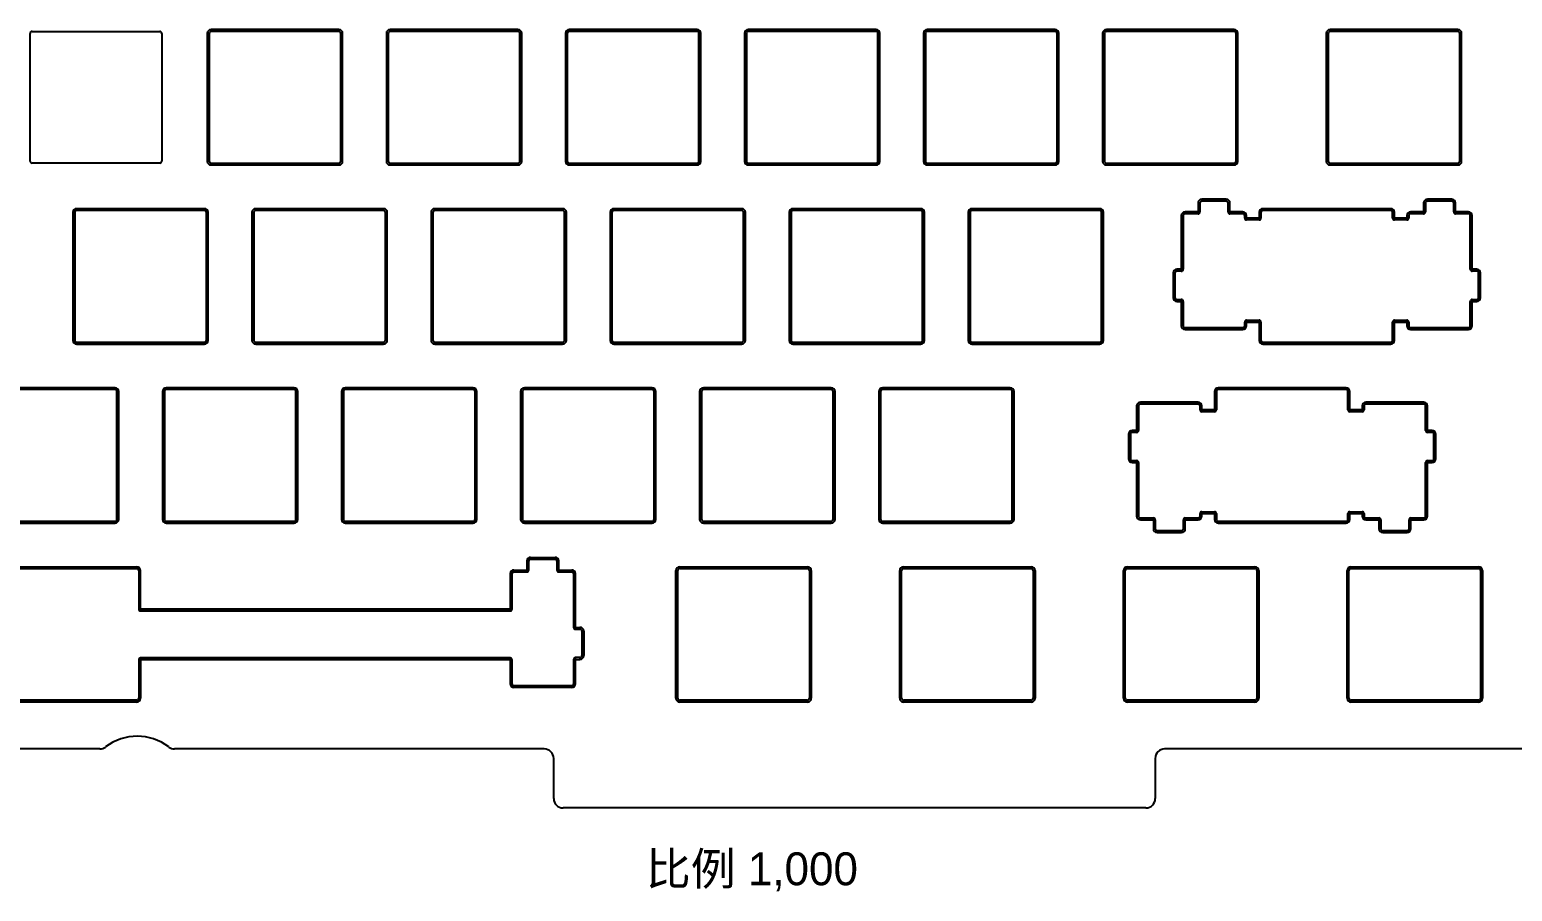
# Model space of a CAD drawing. Header units: millimetres. Extents: x 0 to 594, y 0 to 420.
# Drawn here: x 196.4 to 354.2, y 221.8 to 313.5 of the extents above; entities that cross this region are included whole.
import ezdxf

# ---------------------------------------------------------------- set-up
doc = ezdxf.new("R2010")
doc.units = ezdxf.units.MM
doc.header["$LTSCALE"] = 32.67
doc.layers.get('0').update_dxf_attribs({"linetype": 'CONTINUOUS'})
doc.styles.get("Standard").update_dxf_attribs({"font": ''})
doc.styles.get('Standard').set_extended_font_data('Isonorm LT Regular')

msp = doc.modelspace()

# ---------------------------------------------------------------- linework, layer by layer
at = {"color": 7, "linetype": 'Continuous'}
for p, q in [((196.5, 299.46), (196.5, 313.06)), ((196.7, 313.26), (210.3, 313.26)), ((210.5, 313.06), (210.5, 299.46)), ((215.35, 313.06), (215.35, 299.46)), ((215.35, 313.06), (215.55, 313.06)), ((215.55, 313.06), (215.55, 299.46)), ((215.75, 313.26), (215.75, 313.46)), ((229.35, 313.46), (215.75, 313.46)), ((229.35, 313.26), (215.75, 313.26)), ((229.35, 313.46), (229.35, 313.26)), ((229.55, 299.46), (229.55, 313.06)), ((229.55, 313.06), (229.75, 313.06)), ((229.75, 299.46), (229.75, 313.06)), ((234.4, 313.06), (234.4, 299.46)), ((234.4, 313.06), (234.6, 313.06)), ((234.6, 313.06), (234.6, 299.46)), ((234.8, 313.26), (234.8, 313.46)), ((248.4, 313.46), (234.8, 313.46)), ((248.4, 313.26), (234.8, 313.26)), ((248.4, 313.46), (248.4, 313.26)), ((248.6, 299.46), (248.6, 313.06)), ((248.6, 313.06), (248.8, 313.06)), ((248.8, 299.46), (248.8, 313.06)), ((253.45, 313.06), (253.45, 299.46)), ((253.45, 313.06), (253.65, 313.06)), ((253.65, 313.06), (253.65, 299.46)), ((253.85, 313.26), (253.85, 313.46)), ((267.45, 313.46), (253.85, 313.46)), ((267.45, 313.26), (253.85, 313.26)), ((267.45, 313.46), (267.45, 313.26)), ((267.65, 299.46), (267.65, 313.06)), ((267.65, 313.06), (267.85, 313.06)), ((267.85, 299.46), (267.85, 313.06)), ((272.5, 313.06), (272.5, 299.46)), ((272.5, 313.06), (272.7, 313.06)), ((272.7, 313.06), (272.7, 299.46)), ((272.9, 313.26), (272.9, 313.46)), ((286.5, 313.46), (272.9, 313.46)), ((286.5, 313.26), (272.9, 313.26)), ((286.5, 313.46), (286.5, 313.26)), ((286.7, 299.46), (286.7, 313.06)), ((286.7, 313.06), (286.9, 313.06)), ((286.9, 299.46), (286.9, 313.06)), ((291.55, 313.06), (291.55, 299.46)), ((291.55, 313.06), (291.75, 313.06)), ((291.75, 313.06), (291.75, 299.46)), ((291.95, 313.26), (291.95, 313.46)), ((305.55, 313.46), (291.95, 313.46)), ((305.55, 313.26), (291.95, 313.26)), ((305.55, 313.46), (305.55, 313.26)), ((305.75, 313.06), (305.95, 313.06)), ((305.75, 299.46), (305.75, 313.06)), ((305.95, 299.46), (305.95, 313.06)), ((310.6, 313.06), (310.8, 313.06)), ((310.6, 313.06), (310.6, 299.46)), ((310.8, 313.06), (310.8, 299.46)), ((324.6, 313.46), (311, 313.46)), ((311, 313.26), (311, 313.46)), ((324.6, 313.26), (311, 313.26)), ((324.6, 313.46), (324.6, 313.26)), ((324.8, 313.06), (325, 313.06)), ((324.8, 299.46), (324.8, 313.06)), ((325, 299.46), (325, 313.06)), ((334.4, 313.06), (334.6, 313.06)), ((334.4, 313.06), (334.4, 299.46)), ((334.6, 313.06), (334.6, 299.46)), ((348.4, 313.46), (334.8, 313.46)), ((334.8, 313.26), (334.8, 313.46)), ((348.4, 313.26), (334.8, 313.26)), ((348.4, 313.46), (348.4, 313.26)), ((348.6, 313.06), (348.8, 313.06)), ((348.6, 299.46), (348.6, 313.06)), ((348.8, 299.46), (348.8, 313.06)), ((210.3, 299.26), (196.7, 299.26)), ((215.55, 299.46), (215.35, 299.46)), ((215.75, 299.06), (215.75, 299.26)), ((215.75, 299.26), (229.35, 299.26)), ((215.75, 299.06), (229.35, 299.06)), ((229.35, 299.26), (229.35, 299.06)), ((229.75, 299.46), (229.55, 299.46)), ((234.6, 299.46), (234.4, 299.46)), ((234.8, 299.06), (234.8, 299.26)), ((234.8, 299.26), (248.4, 299.26)), ((234.8, 299.06), (248.4, 299.06)), ((248.4, 299.26), (248.4, 299.06)), ((248.8, 299.46), (248.6, 299.46)), ((253.65, 299.46), (253.45, 299.46)), ((253.85, 299.06), (253.85, 299.26)), ((253.85, 299.26), (267.45, 299.26)), ((253.85, 299.06), (267.45, 299.06)), ((267.45, 299.26), (267.45, 299.06)), ((267.85, 299.46), (267.65, 299.46)), ((272.7, 299.46), (272.5, 299.46)), ((272.9, 299.06), (272.9, 299.26)), ((272.9, 299.26), (286.5, 299.26)), ((272.9, 299.06), (286.5, 299.06)), ((286.5, 299.26), (286.5, 299.06)), ((286.9, 299.46), (286.7, 299.46)), ((291.75, 299.46), (291.55, 299.46)), ((291.95, 299.26), (305.55, 299.26)), ((291.95, 299.06), (291.95, 299.26)), ((291.95, 299.06), (305.55, 299.06)), ((305.55, 299.26), (305.55, 299.06)), ((305.95, 299.46), (305.75, 299.46)), ((310.8, 299.46), (310.6, 299.46)), ((311, 299.26), (324.6, 299.26)), ((311, 299.06), (311, 299.26)), ((311, 299.06), (324.6, 299.06)), ((324.6, 299.26), (324.6, 299.06)), ((325, 299.46), (324.8, 299.46)), ((334.6, 299.46), (334.4, 299.46)), ((334.8, 299.26), (348.4, 299.26)), ((334.8, 299.06), (334.8, 299.26)), ((334.8, 299.06), (348.4, 299.06)), ((348.4, 299.26), (348.4, 299.06)), ((348.8, 299.46), (348.6, 299.46)), ((320.75, 295.01), (320.95, 295.01)), ((320.75, 295.01), (320.75, 293.86)), ((320.95, 295.01), (320.95, 294.06)), ((323.75, 295.41), (321.15, 295.41)), ((321.15, 295.21), (321.15, 295.41)), ((323.75, 295.21), (321.15, 295.21)), ((323.75, 295.41), (323.75, 295.21)), ((323.95, 295.01), (324.15, 295.01)), ((323.95, 294.06), (323.95, 295.01)), ((324.15, 293.86), (324.15, 295.01)), ((344.75, 295.01), (344.95, 295.01)), ((344.75, 295.01), (344.75, 293.86)), ((344.95, 295.01), (344.95, 294.06)), ((347.75, 295.41), (345.15, 295.41)), ((345.15, 295.21), (345.15, 295.41)), ((347.75, 295.21), (345.15, 295.21)), ((347.75, 295.41), (347.75, 295.21)), ((347.95, 295.01), (348.15, 295.01)), ((347.95, 294.06), (347.95, 295.01)), ((348.15, 293.86), (348.15, 295.01)), ((201.05, 294.01), (201.05, 280.41)), ((201.05, 294.01), (201.25, 294.01)), ((201.25, 294.01), (201.25, 280.41)), ((201.45, 294.21), (201.45, 294.41)), ((215.05, 294.41), (201.45, 294.41)), ((215.05, 294.21), (201.45, 294.21)), ((215.05, 294.41), (215.05, 294.21)), ((215.25, 280.41), (215.25, 294.01)), ((215.25, 294.01), (215.45, 294.01)), ((215.45, 280.41), (215.45, 294.01)), ((220.1, 294.01), (220.1, 280.41)), ((220.1, 294.01), (220.3, 294.01)), ((220.3, 294.01), (220.3, 280.41)), ((220.5, 294.21), (220.5, 294.41)), ((234.1, 294.41), (220.5, 294.41)), ((234.1, 294.21), (220.5, 294.21)), ((234.1, 294.41), (234.1, 294.21)), ((234.3, 280.41), (234.3, 294.01)), ((234.3, 294.01), (234.5, 294.01)), ((234.5, 280.41), (234.5, 294.01)), ((239.15, 294.01), (239.15, 280.41)), ((239.15, 294.01), (239.35, 294.01)), ((239.35, 294.01), (239.35, 280.41)), ((239.55, 294.21), (239.55, 294.41)), ((253.15, 294.41), (239.55, 294.41)), ((253.15, 294.21), (239.55, 294.21)), ((253.15, 294.41), (253.15, 294.21)), ((253.35, 280.41), (253.35, 294.01)), ((253.35, 294.01), (253.55, 294.01)), ((253.55, 280.41), (253.55, 294.01)), ((258.2, 294.01), (258.2, 280.41)), ((258.2, 294.01), (258.4, 294.01)), ((258.4, 294.01), (258.4, 280.41)), ((258.6, 294.21), (258.6, 294.41)), ((272.2, 294.41), (258.6, 294.41)), ((272.2, 294.21), (258.6, 294.21)), ((272.2, 294.41), (272.2, 294.21)), ((272.4, 280.41), (272.4, 294.01)), ((272.4, 294.01), (272.6, 294.01)), ((272.6, 280.41), (272.6, 294.01)), ((277.25, 294.01), (277.25, 280.41)), ((277.25, 294.01), (277.45, 294.01)), ((277.45, 294.01), (277.45, 280.41)), ((277.65, 294.21), (277.65, 294.41)), ((291.25, 294.41), (277.65, 294.41)), ((291.25, 294.21), (277.65, 294.21)), ((291.25, 294.41), (291.25, 294.21)), ((291.45, 294.01), (291.65, 294.01)), ((291.45, 280.41), (291.45, 294.01)), ((291.65, 280.41), (291.65, 294.01)), ((296.3, 294.01), (296.5, 294.01)), ((296.3, 294.01), (296.3, 280.41)), ((296.5, 294.01), (296.5, 280.41)), ((310.3, 294.41), (296.7, 294.41)), ((296.7, 294.21), (296.7, 294.41)), ((310.3, 294.21), (296.7, 294.21)), ((310.3, 294.41), (310.3, 294.21)), ((310.5, 294.01), (310.7, 294.01)), ((310.5, 280.41), (310.5, 294.01)), ((310.7, 280.41), (310.7, 294.01)), ((318.97, 293.66), (319.17, 293.66)), ((318.97, 293.66), (318.97, 287.76)), ((319.17, 293.66), (319.17, 287.96)), ((320.95, 294.06), (319.37, 294.06)), ((319.37, 293.86), (319.37, 294.06)), ((320.75, 293.86), (319.37, 293.86)), ((325.52, 294.06), (323.95, 294.06)), ((325.52, 293.86), (324.15, 293.86)), ((325.52, 294.06), (325.52, 293.86)), ((325.72, 293.66), (325.92, 293.66)), ((325.72, 293.41), (325.72, 293.66)), ((327.45, 293.41), (325.72, 293.41)), ((325.92, 293.21), (325.92, 293.66)), ((327.25, 294.01), (327.45, 294.01)), ((327.25, 294.01), (327.25, 293.21)), ((327.45, 294.01), (327.45, 293.41)), ((341.25, 294.41), (327.65, 294.41)), ((327.65, 294.21), (327.65, 294.41)), ((341.25, 294.21), (327.65, 294.21)), ((341.25, 294.41), (341.25, 294.21)), ((341.45, 294.01), (341.65, 294.01)), ((341.45, 293.41), (341.45, 294.01)), ((343.17, 293.41), (341.45, 293.41)), ((341.65, 293.21), (341.65, 294.01)), ((342.97, 293.66), (343.17, 293.66)), ((342.97, 293.66), (342.97, 293.21)), ((343.17, 293.66), (343.17, 293.41)), ((344.95, 294.06), (343.37, 294.06)), ((343.37, 293.86), (343.37, 294.06)), ((344.75, 293.86), (343.37, 293.86)), ((349.52, 294.06), (347.95, 294.06)), ((349.52, 293.86), (348.15, 293.86)), ((349.52, 294.06), (349.52, 293.86)), ((349.72, 293.66), (349.92, 293.66)), ((349.72, 287.96), (349.72, 293.66)), ((349.92, 287.76), (349.92, 293.66)), ((327.25, 293.21), (325.92, 293.21)), ((342.97, 293.21), (341.65, 293.21)), ((318.1, 287.56), (318.3, 287.56)), ((318.1, 287.56), (318.1, 284.95)), ((318.3, 287.56), (318.3, 284.95)), ((319.17, 287.96), (318.5, 287.96)), ((318.5, 287.76), (318.5, 287.96)), ((318.97, 287.76), (318.5, 287.76)), ((350.4, 287.96), (349.72, 287.96)), ((350.4, 287.76), (349.92, 287.76)), ((350.4, 287.96), (350.4, 287.76)), ((350.6, 287.56), (350.8, 287.56)), ((350.6, 284.95), (350.6, 287.56)), ((350.8, 284.95), (350.8, 287.56)), ((318.3, 284.95), (318.1, 284.95)), ((318.5, 284.75), (318.97, 284.75)), ((318.5, 284.55), (318.5, 284.75)), ((318.5, 284.55), (319.17, 284.55)), ((318.97, 284.75), (318.97, 281.95)), ((319.17, 284.55), (319.17, 281.95)), ((349.72, 284.55), (350.4, 284.55)), ((349.72, 281.95), (349.72, 284.55)), ((349.92, 284.75), (350.4, 284.75)), ((349.92, 281.95), (349.92, 284.75)), ((350.4, 284.75), (350.4, 284.55)), ((350.8, 284.95), (350.6, 284.95)), ((325.92, 282.55), (327.25, 282.55)), ((325.92, 281.95), (325.92, 282.55)), ((327.25, 282.55), (327.25, 280.41)), ((341.65, 282.55), (342.97, 282.55)), ((341.65, 280.41), (341.65, 282.55)), ((342.97, 282.55), (342.97, 281.95)), ((319.17, 281.95), (318.97, 281.95)), ((319.37, 281.75), (325.52, 281.75)), ((319.37, 281.55), (319.37, 281.75)), ((319.37, 281.55), (325.52, 281.55)), ((325.52, 281.75), (325.52, 281.55)), ((325.72, 282.35), (327.45, 282.35)), ((325.72, 281.95), (325.72, 282.35)), ((325.92, 281.95), (325.72, 281.95)), ((327.45, 282.35), (327.45, 280.41)), ((341.45, 282.35), (343.17, 282.35)), ((341.45, 280.41), (341.45, 282.35)), ((343.17, 281.95), (342.97, 281.95)), ((343.17, 282.35), (343.17, 281.95)), ((343.37, 281.75), (349.52, 281.75)), ((343.37, 281.55), (343.37, 281.75)), ((343.37, 281.55), (349.52, 281.55)), ((349.52, 281.75), (349.52, 281.55)), ((349.92, 281.95), (349.72, 281.95)), ((201.25, 280.41), (201.05, 280.41)), ((201.45, 280.01), (201.45, 280.21)), ((201.45, 280.21), (215.05, 280.21)), ((201.45, 280.01), (215.05, 280.01)), ((215.05, 280.21), (215.05, 280.01)), ((215.45, 280.41), (215.25, 280.41)), ((220.3, 280.41), (220.1, 280.41)), ((220.5, 280.01), (220.5, 280.21)), ((220.5, 280.21), (234.1, 280.21)), ((220.5, 280.01), (234.1, 280.01)), ((234.1, 280.21), (234.1, 280.01)), ((234.5, 280.41), (234.3, 280.41)), ((239.35, 280.41), (239.15, 280.41)), ((239.55, 280.01), (239.55, 280.21)), ((239.55, 280.21), (253.15, 280.21)), ((239.55, 280.01), (253.15, 280.01)), ((253.15, 280.21), (253.15, 280.01)), ((253.55, 280.41), (253.35, 280.41)), ((258.4, 280.41), (258.2, 280.41)), ((258.6, 280.01), (258.6, 280.21)), ((258.6, 280.21), (272.2, 280.21)), ((258.6, 280.01), (272.2, 280.01)), ((272.2, 280.21), (272.2, 280.01)), ((272.6, 280.41), (272.4, 280.41)), ((277.45, 280.41), (277.25, 280.41)), ((277.65, 280.21), (291.25, 280.21)), ((277.65, 280.01), (277.65, 280.21)), ((277.65, 280.01), (291.25, 280.01)), ((291.25, 280.21), (291.25, 280.01)), ((291.65, 280.41), (291.45, 280.41)), ((296.5, 280.41), (296.3, 280.41)), ((296.7, 280.21), (310.3, 280.21)), ((296.7, 280.01), (296.7, 280.21)), ((296.7, 280.01), (310.3, 280.01)), ((310.3, 280.21), (310.3, 280.01)), ((310.7, 280.41), (310.5, 280.41)), ((327.45, 280.41), (327.25, 280.41)), ((327.65, 280.21), (341.25, 280.21)), ((327.65, 280.01), (327.65, 280.21)), ((327.65, 280.01), (341.25, 280.01)), ((341.25, 280.21), (341.25, 280.01)), ((341.65, 280.41), (341.45, 280.41)), ((205.53, 275.36), (191.93, 275.36)), ((205.53, 275.16), (191.93, 275.16)), ((205.53, 275.36), (205.53, 275.16)), ((205.73, 261.36), (205.73, 274.96)), ((205.73, 274.96), (205.93, 274.96)), ((205.93, 261.36), (205.93, 274.96)), ((210.58, 274.96), (210.58, 261.36)), ((210.58, 274.96), (210.78, 274.96)), ((210.78, 274.96), (210.78, 261.36)), ((210.98, 275.16), (210.98, 275.36)), ((224.58, 275.36), (210.98, 275.36)), ((224.58, 275.16), (210.98, 275.16)), ((224.58, 275.36), (224.58, 275.16)), ((224.78, 261.36), (224.78, 274.96)), ((224.78, 274.96), (224.98, 274.96)), ((224.98, 261.36), (224.98, 274.96)), ((229.63, 274.96), (229.63, 261.36)), ((229.63, 274.96), (229.83, 274.96)), ((229.83, 274.96), (229.83, 261.36)), ((230.03, 275.16), (230.03, 275.36)), ((243.63, 275.36), (230.03, 275.36)), ((243.63, 275.16), (230.03, 275.16)), ((243.63, 275.36), (243.63, 275.16)), ((243.83, 261.36), (243.83, 274.96)), ((243.83, 274.96), (244.03, 274.96)), ((244.03, 261.36), (244.03, 274.96)), ((248.68, 274.96), (248.68, 261.36)), ((248.68, 274.96), (248.88, 274.96)), ((248.88, 274.96), (248.88, 261.36)), ((249.08, 275.16), (249.08, 275.36)), ((262.68, 275.36), (249.08, 275.36)), ((262.68, 275.16), (249.08, 275.16)), ((262.68, 275.36), (262.68, 275.16)), ((262.88, 261.36), (262.88, 274.96)), ((262.88, 274.96), (263.08, 274.96)), ((263.08, 261.36), (263.08, 274.96)), ((267.73, 274.96), (267.73, 261.36)), ((267.73, 274.96), (267.93, 274.96)), ((267.93, 274.96), (267.93, 261.36)), ((268.13, 275.16), (268.13, 275.36)), ((281.73, 275.36), (268.13, 275.36)), ((281.73, 275.16), (268.13, 275.16)), ((281.73, 275.36), (281.73, 275.16)), ((281.93, 274.96), (282.13, 274.96)), ((281.93, 261.36), (281.93, 274.96)), ((282.13, 261.36), (282.13, 274.96)), ((286.78, 274.96), (286.98, 274.96)), ((286.78, 274.96), (286.78, 261.36)), ((286.98, 274.96), (286.98, 261.36)), ((300.78, 275.36), (287.18, 275.36)), ((287.18, 275.16), (287.18, 275.36)), ((300.78, 275.16), (287.18, 275.16)), ((300.78, 275.36), (300.78, 275.16)), ((300.98, 274.96), (301.18, 274.96)), ((300.98, 261.36), (300.98, 274.96)), ((301.18, 261.36), (301.18, 274.96)), ((322.7, 274.96), (322.5, 274.96)), ((322.5, 274.96), (322.5, 272.81)), ((322.7, 274.96), (322.7, 273.01)), ((336.5, 275.36), (322.9, 275.36)), ((322.9, 275.16), (322.9, 275.36)), ((336.5, 275.16), (322.9, 275.16)), ((336.5, 275.16), (336.5, 275.36)), ((336.7, 274.96), (336.9, 274.96)), ((336.7, 273.01), (336.7, 274.96)), ((336.9, 273.01), (336.9, 274.96)), ((314.42, 273.41), (314.22, 273.41)), ((314.22, 273.41), (314.22, 270.61)), ((314.42, 273.41), (314.42, 270.81)), ((320.77, 273.81), (314.62, 273.81)), ((314.62, 273.61), (314.62, 273.81)), ((320.77, 273.61), (314.62, 273.61)), ((320.77, 273.61), (320.77, 273.81)), ((320.97, 273.41), (321.17, 273.41)), ((320.97, 273.01), (320.97, 273.41)), ((322.7, 273.01), (320.97, 273.01)), ((321.17, 273.01), (321.17, 273.41)), ((338.42, 273.01), (336.7, 273.01)), ((338.42, 273.41), (338.22, 273.41)), ((338.22, 273.41), (338.22, 272.81)), ((338.42, 273.41), (338.42, 273.01)), ((344.77, 273.81), (338.62, 273.81)), ((338.62, 273.61), (338.62, 273.81)), ((344.77, 273.61), (338.62, 273.61)), ((344.77, 273.61), (344.77, 273.81)), ((344.97, 273.41), (345.17, 273.41)), ((344.97, 270.81), (344.97, 273.41)), ((345.17, 270.61), (345.17, 273.41)), ((322.5, 272.81), (321.17, 272.81)), ((338.22, 272.81), (336.9, 272.81)), ((313.55, 270.41), (313.35, 270.41)), ((313.35, 270.41), (313.35, 267.8)), ((313.55, 270.41), (313.55, 267.8)), ((314.42, 270.81), (313.75, 270.81)), ((313.75, 270.61), (313.75, 270.81)), ((314.22, 270.61), (313.75, 270.61)), ((345.65, 270.81), (344.97, 270.81)), ((345.65, 270.61), (345.17, 270.61)), ((345.65, 270.61), (345.65, 270.81)), ((345.85, 270.41), (346.05, 270.41)), ((345.85, 267.8), (345.85, 270.41)), ((346.05, 267.8), (346.05, 270.41)), ((313.55, 267.8), (313.35, 267.8)), ((313.75, 267.6), (314.22, 267.6)), ((313.75, 267.6), (313.75, 267.4)), ((313.75, 267.4), (314.42, 267.4)), ((314.22, 267.6), (314.22, 261.7)), ((314.42, 267.4), (314.42, 261.7)), ((344.97, 267.4), (345.65, 267.4)), ((344.97, 261.7), (344.97, 267.4)), ((345.17, 267.6), (345.65, 267.6)), ((345.17, 261.7), (345.17, 267.6)), ((345.65, 267.6), (345.65, 267.4)), ((345.85, 267.8), (346.05, 267.8)), ((320.97, 261.96), (322.7, 261.96)), ((320.97, 261.7), (320.97, 261.96)), ((321.17, 262.16), (322.5, 262.16)), ((321.17, 261.7), (321.17, 262.16)), ((322.5, 261.96), (322.5, 261.36)), ((322.7, 261.96), (322.7, 261.36)), ((336.7, 261.96), (338.42, 261.96)), ((336.7, 261.36), (336.7, 261.96)), ((336.9, 262.16), (338.22, 262.16)), ((336.9, 261.36), (336.9, 262.16)), ((338.22, 261.96), (338.22, 261.7)), ((338.42, 261.96), (338.42, 261.7)), ((191.93, 261.16), (205.53, 261.16)), ((191.93, 260.96), (205.53, 260.96)), ((205.53, 261.16), (205.53, 260.96)), ((205.93, 261.36), (205.73, 261.36)), ((210.78, 261.36), (210.58, 261.36)), ((210.98, 260.96), (210.98, 261.16)), ((210.98, 261.16), (224.58, 261.16)), ((210.98, 260.96), (224.58, 260.96)), ((224.58, 261.16), (224.58, 260.96)), ((224.98, 261.36), (224.78, 261.36)), ((229.83, 261.36), (229.63, 261.36)), ((230.03, 260.96), (230.03, 261.16)), ((230.03, 261.16), (243.63, 261.16)), ((230.03, 260.96), (243.63, 260.96)), ((243.63, 261.16), (243.63, 260.96)), ((244.03, 261.36), (243.83, 261.36)), ((248.88, 261.36), (248.68, 261.36)), ((249.08, 260.96), (249.08, 261.16)), ((249.08, 261.16), (262.68, 261.16)), ((249.08, 260.96), (262.68, 260.96)), ((262.68, 261.16), (262.68, 260.96)), ((263.08, 261.36), (262.88, 261.36)), ((267.93, 261.36), (267.73, 261.36)), ((268.13, 261.16), (281.73, 261.16)), ((268.13, 260.96), (268.13, 261.16)), ((268.13, 260.96), (281.73, 260.96)), ((281.73, 261.16), (281.73, 260.96)), ((282.13, 261.36), (281.93, 261.36)), ((286.98, 261.36), (286.78, 261.36)), ((287.18, 261.16), (300.78, 261.16)), ((287.18, 260.96), (287.18, 261.16)), ((287.18, 260.96), (300.78, 260.96)), ((300.78, 261.16), (300.78, 260.96)), ((301.18, 261.36), (300.98, 261.36)), ((314.42, 261.7), (314.22, 261.7)), ((314.62, 261.5), (316, 261.5)), ((314.62, 261.5), (314.62, 261.3)), ((314.62, 261.3), (316.2, 261.3)), ((316, 261.5), (316, 260.35)), ((316.2, 260.35), (316, 260.35)), ((316.2, 261.3), (316.2, 260.35)), ((319.2, 261.3), (320.77, 261.3)), ((319.2, 260.35), (319.2, 261.3)), ((319.2, 260.35), (319.4, 260.35)), ((319.4, 261.5), (320.77, 261.5)), ((319.4, 260.35), (319.4, 261.5)), ((320.77, 261.5), (320.77, 261.3)), ((320.97, 261.7), (321.17, 261.7)), ((322.7, 261.36), (322.5, 261.36)), ((322.9, 261.16), (336.5, 261.16)), ((322.9, 261.16), (322.9, 260.96)), ((322.9, 260.96), (336.5, 260.96)), ((336.5, 261.16), (336.5, 260.96)), ((336.7, 261.36), (336.9, 261.36)), ((338.42, 261.7), (338.22, 261.7)), ((338.62, 261.5), (340, 261.5)), ((338.62, 261.5), (338.62, 261.3)), ((338.62, 261.3), (340.2, 261.3)), ((340, 261.5), (340, 260.35)), ((340.2, 260.35), (340, 260.35)), ((340.2, 261.3), (340.2, 260.35)), ((343.2, 261.3), (344.77, 261.3)), ((343.2, 260.35), (343.2, 261.3)), ((343.2, 260.35), (343.4, 260.35)), ((343.4, 261.5), (344.77, 261.5)), ((343.4, 260.35), (343.4, 261.5)), ((344.77, 261.5), (344.77, 261.3)), ((344.97, 261.7), (345.17, 261.7)), ((316.4, 260.15), (319, 260.15)), ((316.4, 260.15), (316.4, 259.95)), ((316.4, 259.95), (319, 259.95)), ((319, 260.15), (319, 259.95)), ((340.4, 260.15), (343, 260.15)), ((340.4, 260.15), (340.4, 259.95)), ((340.4, 259.95), (343, 259.95)), ((343, 260.15), (343, 259.95)), ((249.75, 257.11), (249.75, 257.31)), ((249.75, 257.31), (252.35, 257.31)), ((252.35, 257.31), (252.35, 257.11)), ((194.25, 256.31), (207.85, 256.31)), ((194.25, 256.11), (207.85, 256.11)), ((207.85, 256.31), (207.85, 256.11)), ((208.05, 255.91), (208.05, 251.81)), ((208.05, 255.91), (208.25, 255.91)), ((208.25, 251.61), (208.25, 255.91)), ((247.57, 255.56), (247.77, 255.56)), ((247.57, 255.56), (247.57, 251.61)), ((247.77, 251.81), (247.77, 255.56)), ((247.97, 255.76), (247.97, 255.96)), ((247.97, 255.96), (249.55, 255.96)), ((247.97, 255.76), (249.35, 255.76)), ((249.35, 256.91), (249.35, 255.76)), ((249.35, 256.91), (249.55, 256.91)), ((249.55, 255.96), (249.55, 256.91)), ((249.75, 257.11), (252.35, 257.11)), ((252.55, 256.91), (252.55, 255.96)), ((252.55, 256.91), (252.75, 256.91)), ((252.55, 255.96), (254.12, 255.96)), ((252.75, 255.76), (252.75, 256.91)), ((252.75, 255.76), (254.12, 255.76)), ((254.12, 255.96), (254.12, 255.76)), ((254.32, 255.56), (254.52, 255.56)), ((254.32, 255.56), (254.32, 249.86)), ((254.52, 249.66), (254.52, 255.56)), ((265.21, 255.91), (265.41, 255.91)), ((265.21, 242.31), (265.21, 255.91)), ((265.41, 242.31), (265.41, 255.91)), ((265.61, 256.31), (279.21, 256.31)), ((265.61, 256.11), (265.61, 256.31)), ((265.61, 256.11), (279.21, 256.11)), ((279.21, 256.31), (279.21, 256.11)), ((279.41, 255.91), (279.61, 255.91)), ((279.41, 255.91), (279.41, 242.31)), ((279.61, 255.91), (279.61, 242.31)), ((289.01, 255.91), (289.21, 255.91)), ((289.01, 242.31), (289.01, 255.91)), ((289.21, 242.31), (289.21, 255.91)), ((289.41, 256.31), (303.01, 256.31)), ((289.41, 256.11), (289.41, 256.31)), ((289.41, 256.11), (303.01, 256.11)), ((303.01, 256.31), (303.01, 256.11)), ((303.21, 255.91), (303.41, 255.91)), ((303.21, 255.91), (303.21, 242.31)), ((303.41, 255.91), (303.41, 242.31)), ((312.81, 255.91), (313.01, 255.91)), ((312.81, 242.31), (312.81, 255.91)), ((313.01, 242.31), (313.01, 255.91)), ((313.21, 256.31), (326.81, 256.31)), ((313.21, 256.11), (313.21, 256.31)), ((313.21, 256.11), (326.81, 256.11)), ((326.81, 256.31), (326.81, 256.11)), ((327.01, 255.91), (327.21, 255.91)), ((327.01, 255.91), (327.01, 242.31)), ((327.21, 255.91), (327.21, 242.31)), ((336.61, 255.91), (336.81, 255.91)), ((336.61, 242.31), (336.61, 255.91)), ((336.81, 242.31), (336.81, 255.91)), ((337.01, 256.31), (350.61, 256.31)), ((337.01, 256.11), (337.01, 256.31)), ((337.01, 256.11), (350.61, 256.11)), ((350.61, 256.31), (350.61, 256.11)), ((350.81, 255.91), (351.01, 255.91)), ((350.81, 255.91), (350.81, 242.31)), ((351.01, 255.91), (351.01, 242.31)), ((247.77, 251.81), (208.05, 251.81)), ((208.25, 251.61), (247.57, 251.61)), ((254.32, 249.86), (255, 249.86)), ((254.52, 249.66), (255, 249.66)), ((255, 249.86), (255, 249.66)), ((255.2, 249.46), (255.4, 249.46)), ((255.2, 249.46), (255.2, 246.85)), ((255.4, 249.46), (255.4, 246.85)), ((208.05, 246.41), (208.05, 242.31)), ((247.77, 246.41), (208.05, 246.41)), ((208.25, 246.61), (208.25, 242.31)), ((247.57, 246.61), (208.25, 246.61)), ((247.57, 246.61), (247.57, 243.85)), ((247.77, 243.85), (247.77, 246.41)), ((254.32, 246.45), (255, 246.45)), ((254.32, 246.45), (254.32, 243.85)), ((255, 246.65), (254.52, 246.65)), ((254.52, 243.85), (254.52, 246.65)), ((255, 246.65), (255, 246.45)), ((255.4, 246.85), (255.2, 246.85)), ((247.77, 243.85), (247.57, 243.85)), ((254.12, 243.65), (247.97, 243.65)), ((247.97, 243.45), (247.97, 243.65)), ((254.12, 243.45), (247.97, 243.45)), ((254.12, 243.65), (254.12, 243.45)), ((254.52, 243.85), (254.32, 243.85)), ((207.85, 242.11), (194.25, 242.11)), ((207.85, 241.91), (194.25, 241.91)), ((207.85, 242.11), (207.85, 241.91)), ((208.25, 242.31), (208.05, 242.31)), ((265.41, 242.31), (265.21, 242.31)), ((279.21, 242.11), (265.61, 242.11)), ((265.61, 241.91), (265.61, 242.11)), ((279.21, 241.91), (265.61, 241.91)), ((279.21, 242.11), (279.21, 241.91)), ((279.61, 242.31), (279.41, 242.31)), ((289.21, 242.31), (289.01, 242.31)), ((303.01, 242.11), (289.41, 242.11)), ((289.41, 241.91), (289.41, 242.11)), ((303.01, 241.91), (289.41, 241.91)), ((303.01, 242.11), (303.01, 241.91)), ((303.41, 242.31), (303.21, 242.31)), ((313.01, 242.31), (312.81, 242.31)), ((326.81, 242.11), (313.21, 242.11)), ((313.21, 241.91), (313.21, 242.11)), ((326.81, 241.91), (313.21, 241.91)), ((326.81, 242.11), (326.81, 241.91)), ((327.21, 242.31), (327.01, 242.31)), ((336.81, 242.31), (336.61, 242.31)), ((350.61, 242.11), (337.01, 242.11)), ((337.01, 241.91), (337.01, 242.11)), ((350.61, 241.91), (337.01, 241.91)), ((350.61, 242.11), (350.61, 241.91)), ((351.01, 242.31), (350.81, 242.31)), ((203.92, 236.92), (152.35, 236.92)), ((251.2, 236.92), (211.86, 236.92)), ((356.72, 236.92), (317.2, 236.92)), ((252.2, 231.64), (252.2, 235.92)), ((316.2, 235.92), (316.2, 231.64)), ((315.2, 230.64), (253.2, 230.64))]:
    msp.add_line(p, q, dxfattribs=at)
for centre, radius, start, end in [((196.7, 313.06), 0.2, 90, 180), ((210.3, 313.06), 0.2, 0, 90), ((215.75, 313.06), 0.4, 90.0008, 179.9992), ((215.75, 313.06), 0.2, 90, 180), ((229.35, 313.06), 0.4, 0.0008, 89.9992), ((229.35, 313.06), 0.2, 0, 90), ((234.8, 313.06), 0.4, 90.0008, 179.9992), ((234.8, 313.06), 0.2, 90, 180), ((248.4, 313.06), 0.4, 0.0008, 89.9992), ((248.4, 313.06), 0.2, 0, 90), ((253.85, 313.06), 0.4, 90.0008, 179.9992), ((253.85, 313.06), 0.2, 89.9999, 180), ((267.45, 313.06), 0.4, 0.0008, 89.9992), ((267.45, 313.06), 0.2, 0, 90), ((272.9, 313.06), 0.4, 90.0008, 179.9992), ((272.9, 313.06), 0.2, 90, 180), ((286.5, 313.06), 0.4, 0.0008, 89.9992), ((286.5, 313.06), 0.2, 0, 90), ((291.95, 313.06), 0.4, 90.0008, 179.9992), ((291.95, 313.06), 0.2, 90, 180), ((305.55, 313.06), 0.4, 0.0008, 89.9992), ((305.55, 313.06), 0.2, 0, 90), ((311, 313.06), 0.4, 90.0008, 179.9992), ((311, 313.06), 0.2, 90, 180), ((324.6, 313.06), 0.4, 0.0008, 89.9992), ((324.6, 313.06), 0.2, 0, 90), ((334.8, 313.06), 0.4, 90.0008, 179.9992), ((334.8, 313.06), 0.2, 90, 180), ((348.4, 313.06), 0.4, 0.0008, 89.9992), ((348.4, 313.06), 0.2, 0, 90), ((196.7, 299.46), 0.2, 180, 270), ((210.3, 299.46), 0.2, 270, 360), ((215.75, 299.46), 0.4, 180.0008, 269.9992), ((215.75, 299.46), 0.2, 180, 270), ((229.35, 299.46), 0.4, 270.0008, 359.9992), ((229.35, 299.46), 0.2, 270, 360), ((234.8, 299.46), 0.4, 180.0008, 269.9992), ((234.8, 299.46), 0.2, 180, 270), ((248.4, 299.46), 0.4, 270.0008, 359.9992), ((248.4, 299.46), 0.2, 270, 360), ((253.85, 299.46), 0.4, 180.0008, 269.9992), ((253.85, 299.46), 0.2, 180, 270), ((267.45, 299.46), 0.4, 270.0008, 359.9992), ((267.45, 299.46), 0.2, 270, 360), ((272.9, 299.46), 0.4, 180.0008, 269.9992), ((272.9, 299.46), 0.2, 180, 270), ((286.5, 299.46), 0.4, 270.0008, 359.9992), ((286.5, 299.46), 0.2, 270, 360), ((291.95, 299.46), 0.4, 180.0008, 269.9992), ((291.95, 299.46), 0.2, 180, 270), ((305.55, 299.46), 0.4, 270.0008, 359.9992), ((305.55, 299.46), 0.2, 270, 360), ((311, 299.46), 0.4, 180.0008, 269.9992), ((311, 299.46), 0.2, 180, 270), ((324.6, 299.46), 0.4, 270.0008, 359.9992), ((324.6, 299.46), 0.2, 270, 360), ((334.8, 299.46), 0.4, 180.0008, 269.9992), ((334.8, 299.46), 0.2, 180, 270), ((348.4, 299.46), 0.4, 270.0008, 359.9992), ((348.4, 299.46), 0.2, 270, 360), ((321.15, 295.01), 0.4, 90.0008, 179.9976), ((321.15, 295.01), 0.2, 90.0007, 179.9999), ((323.75, 295.01), 0.4, 0.0046, 89.9992), ((323.75, 295.01), 0.2, 0, 90), ((345.15, 295.01), 0.4, 90.0008, 179.9976), ((345.15, 295.01), 0.2, 90.0007, 179.9999), ((347.75, 295.01), 0.4, 0.0046, 89.9992), ((347.75, 295.01), 0.2, 0, 90), ((201.45, 294.01), 0.4, 90.0008, 179.9992), ((201.45, 294.01), 0.2, 90, 180), ((215.05, 294.01), 0.4, 0.0008, 89.9992), ((215.05, 294.01), 0.2, 0, 90), ((220.5, 294.01), 0.4, 90.0008, 179.9992), ((220.5, 294.01), 0.2, 90, 180), ((234.1, 294.01), 0.4, 0.0008, 89.9992), ((234.1, 294.01), 0.2, 0, 90), ((239.55, 294.01), 0.4, 90.0008, 179.9992), ((239.55, 294.01), 0.2, 90, 180), ((253.15, 294.01), 0.4, 0.0008, 89.9992), ((253.15, 294.01), 0.2, 0, 90), ((258.6, 294.01), 0.4, 90.0008, 179.9992), ((258.6, 294.01), 0.2, 89.9999, 180), ((272.2, 294.01), 0.4, 0.0008, 89.9992), ((272.2, 294.01), 0.2, 0, 90), ((277.65, 294.01), 0.4, 90.0008, 179.9992), ((277.65, 294.01), 0.2, 90, 180), ((291.25, 294.01), 0.4, 0.0008, 89.9992), ((291.25, 294.01), 0.2, 0, 90), ((296.7, 294.01), 0.4, 90.0008, 179.9992), ((296.7, 294.01), 0.2, 90, 180), ((310.3, 294.01), 0.4, 0.0008, 89.9992), ((310.3, 294.01), 0.2, 0, 90), ((319.37, 293.66), 0.4, 90.0043, 179.9973), ((319.37, 293.66), 0.2, 90.0004, 180), ((320.75, 294.06), 0.2, 270, 359.9985), ((324.15, 294.06), 0.2, 180, 269.9985), ((325.52, 293.66), 0.4, 0.0043, 89.9979), ((325.52, 293.66), 0.2, 0.0004, 90), ((325.92, 293.41), 0.2, 180, 269.9985), ((327.65, 294.01), 0.4, 90.0008, 179.9965), ((327.25, 293.41), 0.2, 270.0009, 360), ((327.65, 294.01), 0.2, 90.0007, 179.9998), ((341.25, 294.01), 0.4, 0.005, 89.9992), ((341.25, 294.01), 0.2, 0, 90), ((341.65, 293.41), 0.2, 180.0003, 269.9983), ((343.37, 293.66), 0.4, 90.0043, 179.9973), ((342.97, 293.41), 0.2, 270, 359.9985), ((343.37, 293.66), 0.2, 90.0004, 180), ((344.75, 294.06), 0.2, 270, 359.9985), ((348.15, 294.06), 0.2, 180, 269.9985), ((349.52, 293.66), 0.4, 0.0043, 89.9979), ((349.52, 293.66), 0.2, 0.0004, 90), ((318.5, 287.56), 0.4, 90.0046, 179.9992), ((318.5, 287.56), 0.2, 90.0012, 180), ((318.97, 287.96), 0.2, 270, 359.9985), ((349.92, 287.96), 0.2, 180, 269.9985), ((350.4, 287.56), 0.4, 0.0008, 89.9982), ((350.4, 287.56), 0.2, 0, 89.9999), ((318.5, 284.95), 0.4, 180.0008, 269.9976), ((318.5, 284.95), 0.2, 180.0002, 269.9998), ((318.97, 284.55), 0.2, 0, 89.9985), ((349.92, 284.55), 0.2, 90, 179.9997), ((350.4, 284.95), 0.4, 270.0031, 359.9992), ((350.4, 284.95), 0.2, 270.0011, 360), ((325.92, 282.35), 0.2, 90, 179.9997), ((327.25, 282.35), 0.2, 0, 89.9983), ((341.65, 282.35), 0.2, 90.0009, 179.9996), ((342.97, 282.35), 0.2, 0, 89.9985), ((319.37, 281.95), 0.4, 180.0043, 269.9992), ((319.37, 281.95), 0.2, 180.0002, 270), ((325.52, 281.95), 0.4, 270.0008, 359.9973), ((325.52, 281.95), 0.2, 270, 360), ((343.37, 281.95), 0.4, 180.0043, 269.9992), ((343.37, 281.95), 0.2, 180.0002, 270), ((349.52, 281.95), 0.4, 270.0008, 359.9973), ((349.52, 281.95), 0.2, 270, 360), ((201.45, 280.41), 0.4, 180.0008, 269.9992), ((201.45, 280.41), 0.2, 180, 270), ((215.05, 280.41), 0.4, 270.0008, 359.9992), ((215.05, 280.41), 0.2, 270, 360), ((220.5, 280.41), 0.4, 180.0008, 269.9992), ((220.5, 280.41), 0.2, 180, 270), ((234.1, 280.41), 0.4, 270.0008, 359.9992), ((234.1, 280.41), 0.2, 270, 360), ((239.55, 280.41), 0.4, 180.0008, 269.9992), ((239.55, 280.41), 0.2, 180, 270), ((253.15, 280.41), 0.4, 270.0008, 359.9992), ((253.15, 280.41), 0.2, 270, 360), ((258.6, 280.41), 0.4, 180.0008, 269.9992), ((258.6, 280.41), 0.2, 180, 270), ((272.2, 280.41), 0.4, 270.0008, 359.9992), ((272.2, 280.41), 0.2, 270, 360), ((277.65, 280.41), 0.4, 180.0008, 269.9992), ((277.65, 280.41), 0.2, 180, 270), ((291.25, 280.41), 0.4, 270.0008, 359.9992), ((291.25, 280.41), 0.2, 270, 360), ((296.7, 280.41), 0.4, 180.0008, 269.9992), ((296.7, 280.41), 0.2, 180, 270), ((310.3, 280.41), 0.4, 270.0008, 359.9992), ((310.3, 280.41), 0.2, 270, 360), ((327.65, 280.41), 0.4, 180.005, 269.9992), ((327.65, 280.41), 0.2, 180.0005, 270), ((341.25, 280.41), 0.4, 270.0008, 359.9965), ((341.25, 280.41), 0.2, 270.0007, 360), ((205.53, 274.96), 0.4, 0.0008, 89.9992), ((205.53, 274.96), 0.2, 0, 90), ((210.98, 274.96), 0.4, 90.0008, 179.9992), ((210.98, 274.96), 0.2, 90, 180), ((224.58, 274.96), 0.4, 0.0008, 89.9992), ((224.58, 274.96), 0.2, 0, 90), ((230.03, 274.96), 0.4, 90.0008, 179.9992), ((230.03, 274.96), 0.2, 90, 180), ((243.63, 274.96), 0.4, 0.0008, 89.9992), ((243.63, 274.96), 0.2, 0, 90), ((249.08, 274.96), 0.4, 90.0008, 179.9992), ((249.08, 274.96), 0.2, 90, 180), ((262.68, 274.96), 0.4, 0.0008, 89.9992), ((262.68, 274.96), 0.2, 0, 90), ((268.13, 274.96), 0.4, 90.0008, 179.9992), ((268.13, 274.96), 0.2, 90, 180), ((281.73, 274.96), 0.4, 0.0008, 89.9992), ((281.73, 274.96), 0.2, 0, 90), ((287.18, 274.96), 0.4, 90.0008, 179.9992), ((287.18, 274.96), 0.2, 90, 180), ((300.78, 274.96), 0.4, 0.0008, 89.9992), ((300.78, 274.96), 0.2, 0, 90), ((322.9, 274.96), 0.4, 90.0011, 180.0006), ((322.9, 274.96), 0.2, 90.0009, 180.001), ((336.5, 274.96), 0.4, 0.0003, 89.9996), ((336.5, 274.96), 0.2, 360, 90.0002), ((314.62, 273.41), 0.4, 90.0011, 180.0006), ((314.62, 273.41), 0.2, 90.0009, 180.001), ((320.77, 273.41), 0.4, 0.0003, 89.9997), ((320.77, 273.41), 0.2, 360, 90.0002), ((321.17, 273.01), 0.2, 180.0024, 269.9963), ((322.5, 273.01), 0.2, 270.003, 360), ((336.9, 273.01), 0.2, 180.0024, 269.9963), ((338.62, 273.41), 0.4, 90.001, 180.0006), ((338.22, 273.01), 0.2, 270.003, 360), ((338.62, 273.41), 0.2, 90.0008, 180.001), ((344.77, 273.41), 0.4, 0.0003, 89.9997), ((344.77, 273.41), 0.2, 360, 90.0002), ((313.75, 270.41), 0.4, 90.0002, 179.9996), ((313.75, 270.41), 0.2, 90.0006, 180.0002), ((314.22, 270.81), 0.2, 270.0024, 0.0001), ((345.17, 270.81), 0.2, 180.0024, 269.9966), ((345.65, 270.41), 0.4, 0.0011, 90.0006), ((345.65, 270.41), 0.2, 0.0001, 90.001), ((313.75, 267.8), 0.4, 180.0011, 270.0006), ((313.75, 267.8), 0.2, 180.0009, 270.001), ((314.22, 267.4), 0.2, 0.0001, 89.9966), ((345.17, 267.4), 0.2, 90.0024, 179.9966), ((345.65, 267.8), 0.4, 270.0002, 359.9996), ((345.65, 267.8), 0.2, 270.0006, 360), ((321.17, 261.96), 0.2, 90.003, 179.9965), ((322.5, 261.96), 0.2, 0, 89.9963), ((336.9, 261.96), 0.2, 90.003, 179.9965), ((338.22, 261.96), 0.2, 0, 89.9963), ((205.53, 261.36), 0.4, 270.0008, 359.9992), ((205.53, 261.36), 0.2, 270, 360), ((210.98, 261.36), 0.4, 180.0008, 269.9992), ((210.98, 261.36), 0.2, 180, 270), ((224.58, 261.36), 0.4, 270.0008, 359.9992), ((224.58, 261.36), 0.2, 270, 360), ((230.03, 261.36), 0.4, 180.0008, 269.9992), ((230.03, 261.36), 0.2, 180, 270), ((243.63, 261.36), 0.4, 270.0008, 359.9992), ((243.63, 261.36), 0.2, 270, 360), ((249.08, 261.36), 0.4, 180.0008, 269.9992), ((249.08, 261.36), 0.2, 180, 270), ((262.68, 261.36), 0.4, 270.0008, 359.9992), ((262.68, 261.36), 0.2, 270, 360), ((268.13, 261.36), 0.4, 180.0008, 269.9992), ((268.13, 261.36), 0.2, 180, 270), ((281.73, 261.36), 0.4, 270.0008, 359.9992), ((281.73, 261.36), 0.2, 270, 360), ((287.18, 261.36), 0.4, 180.0008, 269.9992), ((287.18, 261.36), 0.2, 180, 270), ((300.78, 261.36), 0.4, 270.0008, 359.9992), ((300.78, 261.36), 0.2, 270, 360), ((314.62, 261.7), 0.4, 180.0004, 269.9998), ((314.62, 261.7), 0.2, 180.0006, 270.0004), ((316, 261.3), 0.2, 359.9999, 89.997), ((316.4, 260.35), 0.4, 179.9997, 269.9992), ((316.4, 260.35), 0.2, 180, 270.0001), ((319, 260.35), 0.4, 270.0006, 360), ((319, 260.35), 0.2, 270.0008, 0), ((319.4, 261.3), 0.2, 90.0028, 179.997), ((320.77, 261.7), 0.4, 270.0003, 360), ((320.77, 261.7), 0.2, 270.0001, 0), ((322.9, 261.36), 0.4, 180.0003, 269.9996), ((322.9, 261.36), 0.2, 180.0006, 270.0002), ((336.5, 261.36), 0.4, 270.0011, 0.0006), ((336.5, 261.36), 0.2, 270.0009, 0.0001), ((338.62, 261.7), 0.4, 180.0004, 269.9998), ((338.62, 261.7), 0.2, 180.0006, 270.0004), ((340, 261.3), 0.2, 359.9999, 89.997), ((340.4, 260.35), 0.4, 179.9997, 269.9992), ((340.4, 260.35), 0.2, 180, 270.0001), ((343, 260.35), 0.4, 270.0006, 360), ((343, 260.35), 0.2, 270.0008, 0), ((343.4, 261.3), 0.2, 90.0028, 179.997), ((344.77, 261.7), 0.4, 270.0003, 360), ((344.77, 261.7), 0.2, 270.0001, 0), ((249.75, 256.91), 0.4, 90.052, 179.971), ((252.35, 256.91), 0.4, 0.0288, 89.9523), ((207.85, 255.91), 0.4, 0.0287, 89.9523), ((207.85, 255.91), 0.2, 0, 89.9842), ((247.97, 255.56), 0.4, 90.0292, 179.9738), ((247.97, 255.56), 0.2, 90.0113, 180), ((249.35, 255.96), 0.2, 270, 359.9979), ((249.75, 256.91), 0.2, 90.0175, 179.9959), ((252.35, 256.91), 0.2, 0, 89.9842), ((252.75, 255.96), 0.2, 180, 269.9982), ((254.12, 255.56), 0.4, 0.0292, 89.9738), ((254.12, 255.56), 0.2, 0.0113, 90), ((265.61, 255.91), 0.4, 90.052, 179.9523), ((265.61, 255.91), 0.2, 90, 179.9938), ((279.21, 255.91), 0.4, 0.052, 89.9523), ((279.21, 255.91), 0.2, 0, 89.9842), ((289.41, 255.91), 0.4, 90.052, 179.9523), ((289.41, 255.91), 0.2, 90, 179.9938), ((303.01, 255.91), 0.4, 0.052, 89.9523), ((303.01, 255.91), 0.2, 0, 89.9842), ((313.21, 255.91), 0.4, 90.052, 179.9523), ((313.21, 255.91), 0.2, 90, 179.9938), ((326.81, 255.91), 0.4, 0.052, 89.9523), ((326.81, 255.91), 0.2, 0, 89.9842), ((337.01, 255.91), 0.4, 90.052, 179.9523), ((337.01, 255.91), 0.2, 90, 179.9938), ((350.61, 255.91), 0.4, 0.052, 89.9523), ((350.61, 255.91), 0.2, 0, 89.9842), ((208.25, 251.81), 0.2, 180.0003, 269.998), ((247.57, 251.81), 0.2, 270, 359.9989), ((254.52, 249.86), 0.2, 180, 269.9979), ((255, 249.46), 0.4, 0.0519, 89.9715), ((255, 249.46), 0.2, 0, 89.9888), ((208.25, 246.41), 0.2, 90.0009, 179.9997), ((247.57, 246.41), 0.2, 0, 89.998), ((254.52, 246.45), 0.2, 90, 179.9997), ((255, 246.85), 0.4, 270.0274, 359.9523), ((255, 246.85), 0.2, 270.0117, 360), ((247.97, 243.85), 0.4, 180.0285, 269.9487), ((247.97, 243.85), 0.2, 180.0041, 270), ((254.12, 243.85), 0.2, 270.0158, 360), ((254.12, 243.85), 0.4, 270.0471, 359.9733), ((207.85, 242.31), 0.4, 270.052, 359.9707), ((207.85, 242.31), 0.2, 270.0175, 360), ((265.61, 242.31), 0.4, 180.0519, 269.9523), ((265.61, 242.31), 0.2, 180, 269.9842), ((279.21, 242.31), 0.4, 270.052, 359.9523), ((279.21, 242.31), 0.2, 270, 359.9842), ((289.41, 242.31), 0.4, 180.0519, 269.9523), ((289.41, 242.31), 0.2, 180, 269.9842), ((303.01, 242.31), 0.4, 270.052, 359.9523), ((303.01, 242.31), 0.2, 270, 359.9842), ((313.21, 242.31), 0.4, 180.0519, 269.9523), ((313.21, 242.31), 0.2, 180, 269.9842), ((326.81, 242.31), 0.4, 270.052, 359.9523), ((326.81, 242.31), 0.2, 270, 359.9842), ((337.01, 242.31), 0.4, 180.0519, 269.9523), ((337.01, 242.31), 0.2, 180, 269.9842), ((350.61, 242.31), 0.4, 270.052, 359.9523), ((350.61, 242.31), 0.2, 270, 359.9842), ((207.89, 232.78), 5.5, 52.3584, 127.6416), ((203.92, 237.92), 1, 270, 307.6416), ((211.86, 237.92), 1, 232.3584, 270), ((251.2, 235.92), 1, 0, 90), ((317.2, 235.92), 1, 90, 180), ((253.2, 231.64), 1, 180, 270), ((315.2, 231.64), 1, 270, 360)]:
    msp.add_arc(centre, radius, start, end, dxfattribs=at)
for points in [[(321.17, 272.81), (321.17, 272.83), (321.16, 272.86), (321.16, 272.93), (321.17, 272.98), (321.17, 273.01)], [(336.9, 272.81), (336.9, 272.83), (336.89, 272.86), (336.89, 272.93), (336.9, 272.98), (336.9, 273.01)], [(322.5, 262.16), (322.5, 262.14), (322.51, 262.11), (322.51, 262.04), (322.5, 261.99), (322.5, 261.96)], [(338.22, 262.16), (338.23, 262.14), (338.24, 262.11), (338.24, 262.04), (338.23, 261.99), (338.22, 261.96)]]:
    msp.add_open_spline(points, degree=3, knots=[0, 0, 0, 0, 0.251804, 0.499424, 1, 1, 1, 1], dxfattribs=at)

# ---------------------------------------------------------------- texts
at = {"color": 2, "linetype": 'Continuous', "insert": (284.57, 225.92), "char_height": 3.5, "width": 31.4895, "attachment_point": 3, "line_spacing_factor": 0.9}
msp.add_mtext('比例 1,000', dxfattribs=at)

doc.saveas('drawing.dxf')
